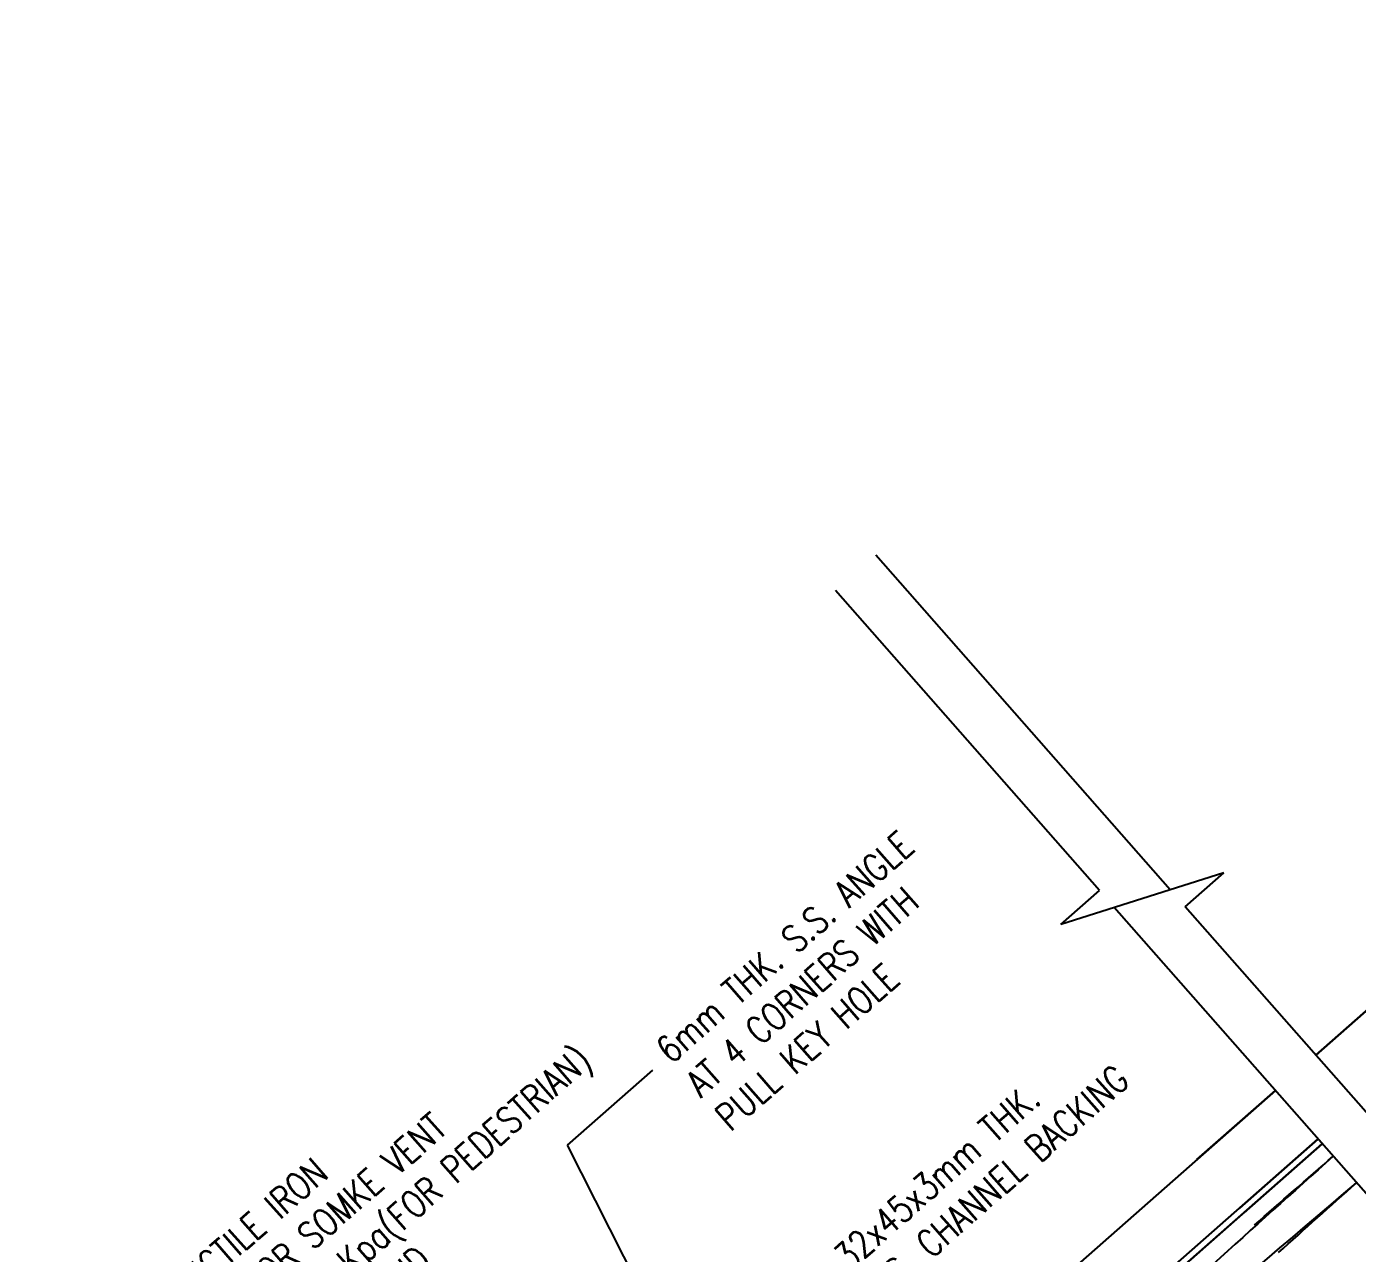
# Model space of a CAD drawing. Header units: millimetres. Extents: x 832728086 to 834530684, y 817551485 to 818349469.
# Drawn here: x 834491998 to 834493236, y 817823081 to 817824222 of the extents above; entities that cross this region are included whole.
import ezdxf

# ---------------------------------------------------------------- set-up
doc = ezdxf.new("R2010")
doc.units = ezdxf.units.MM
doc.header["$LTSCALE"] = 100
for name, color, linetype in [('DLN0401_', 7, 'Continuous'), ('DLN240__', 1, 'Continuous'), ('STEEL', 6, 'Continuous'), ('TEXT', 7, 'Continuous'), ('TILE', 2, 'Continuous')]:
    doc.layers.add(name, color=color, linetype=linetype)
doc.styles.add('romans', font='romans.shx')
doc.styles.get("Standard").update_dxf_attribs({"font": 'swiss.ttf'})
doc.styles.add('t-caad', font='romans.shx', dxfattribs={"width": 0.8})
doc.dimstyles.new('10', dxfattribs={"dimtxt": 25, "dimasz": 15, "dimexe": 15, "dimexo": 10, "dimgap": 10, "dimtad": 1, "dimdec": 3, "dimrnd": 1, "dimdsep": 46, "dimtxsty": 'romans', "dimcen": 10, "dimclrt": 4, "dimaunit": 1, "dimadec": 4, "dimazin": 0, "dimtfac": 0.1875, "dimtdec": 3, "dimtix": 1, "dimtmove": 2, "dimatfit": 3, "dimfxl": 0, "dimtolj": 1, "dimarcsym": 0})

msp = doc.modelspace()

# ---------------------------------------------------------------- linework, layer by layer
at = {"layer": 'DLN240__', "color": 1}
for p, q in [((834493061.9562756, 817823419.0217624), (834492787.9745057, 817823730.3381834)), ((834492995.9883548, 817823418.2969867), (834492750.440224, 817823697.305204)), ((834493559.935193, 817822777.5028509), (834493009.8874834, 817823402.503867)), ((834493597.4694746, 817822810.53583), (834493075.8554041, 817823403.2286422))]:
    msp.add_line(p, q, dxfattribs=at)
at = {"layer": 'DLN240__', "color": 0}
for p, q in [((834493111.7488582, 817823434.8175709), (834492960.0948998, 817823386.7080584)), ((834493075.8554041, 817823403.2286422), (834493111.7488582, 817823434.8175709)), ((834492960.0948998, 817823386.7080584), (834492995.9883548, 817823418.2969867))]:
    msp.add_line(p, q, dxfattribs=at)
at = {"layer": 'STEEL', "color": 0}
for p, q in [((834492778.2266637, 817822816.6731493), (834493199.3156048, 817823187.2629592)), ((834493199.3156048, 817823187.2629592), (834493126.3303889, 817823123.0305023)), ((834492779.5901699, 817822809.8804437), (834493203.2795624, 817823182.7588454)), ((834493203.2795624, 817823182.7588454), (834493130.2943465, 817823118.5263885))]:
    msp.add_line(p, q, dxfattribs=at)
at = {"layer": 'STEEL'}
for points in [[(834493213.4676641, 817823171.1824424, 0.001682024704545597), (834493101.3800805, 817823070.5572095, 0.4078325418431395), (834493100.642146, 817823056.5897919), (834493106.943525, 817823049.4297433, -0.9999999999999999), (834493091.9298124, 817823036.2165517), (834493086.2699392, 817823042.6476784, 0.4220572774229585), (834493071.9590774, 817823043.3681104, 0.009424725489525075), (834492848.775157, 817822828.140717), (834492827.7559593, 817822809.6422486), (834492850.8790448, 817822783.3682517), (834492823.854362, 817822759.5845065), (834492779.5901699, 817822809.8804437), (834493203.2795624, 817823182.7588454)], [(834493140.2042402, 817823107.2661041, -0.001085685987601691), (834493213.4676641, 817823171.1824424, -0.001085685987601691)]]:
    msp.add_lwpolyline(points, format="xyb", dxfattribs=at)
msp.add_lwpolyline([(834493203.2795624, 817823182.7588454), (834493130.2943465, 817823118.5263885)], dxfattribs=at)
for centre, start, end in [((834485549.6253457, 817832084.5918528), 308.2679670976639, 310.6911213007475), ((834485346.0498253, 817831905.430146), 311.5366916342882, 312.0092723774561)]:
    msp.add_arc(centre, 11787.85047972805, start, end, dxfattribs=at)
at = {"layer": 'TILE'}
for p, q in [((834493197.2103113, 817823265.337076), (834493623.1517605, 817823640.1974564)), ((834493270.1955272, 817823329.5695329), (834493197.2103113, 817823265.337076)), ((834493159.6760298, 817823232.3040969), (834492733.7345806, 817822857.4437165)), ((834493086.6908139, 817823168.07164), (834493159.6760298, 817823232.3040969))]:
    msp.add_line(p, q, dxfattribs=at)

# ---------------------------------------------------------------- texts
at = {"layer": 'DLN0401_', "color": 3}
msp.add_text("%%USMOKE VENT SECTION DETAIL 'X' - 'X'", height=168.7499999999999, rotation=41.35019467261039, dxfattribs=at).set_placement((834492243.6097425, 817821249.6796539))
at = {"layer": 'TEXT', "char_height": 25, "attachment_point": 1, "rotation": 41.35019582799567, "style": 't-caad'}
for s, insert in [('6mm THK. S.S. ANGLE\\PAT 4 CORNERS WITH\\PPULL KEY HOLE', (834492581.3437953, 817823275.021246)), ('HEAVY DUTY DUCTILE IRON\\PMOVABLE COVER FOR SOMKE VENT\\PW/ IMPOSED LOAD 30 Kpa(FOR PEDESTRIAN)\\PHA LOADING (FOR EVA) AND\\PMAX. WEIGHT > 90Kg', (834491995.6345667, 817822935.5659047, 0.0005499784795256896)), ('32x45x3mm THK. \\PS.S. CHANNEL BACKING ', (834492746.7746879, 817823082.4389851))]:
    msp.add_mtext(s, dxfattribs=dict(at, insert=insert))

# ---------------------------------------------------------------- leaders
at = {"layer": 'TEXT', "color": 1}
msp.add_leader([(834492686.9780587, 817822814.7281439), (834492501.2297882, 817823181.4209641), (834492580.6747409, 817823251.3384734)], dimstyle='10', override={"dimgap": 10, "dimtad": 0}, dxfattribs=at)

doc.saveas('drawing.dxf')
